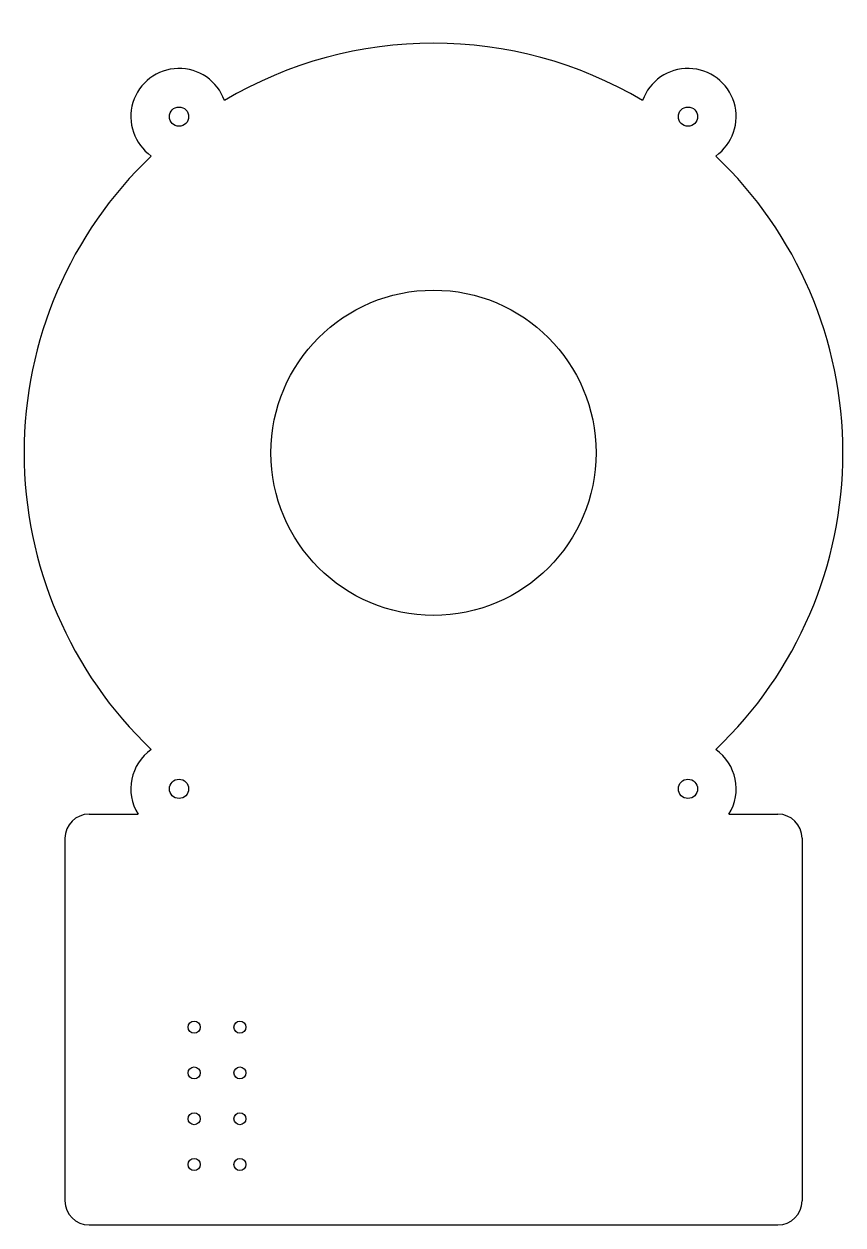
# Model space of a CAD drawing. Extents: x -17 to 17, y -32.1 to 17.8.
import ezdxf

# ---------------------------------------------------------------- set-up
doc = ezdxf.new("R2010")
doc.units = 0
doc.layers.get('0').update_dxf_attribs({"linetype": 'continuous'})

# ---------------------------------------------------------------- blocks, each defined once
blk = doc.blocks.new('SKETCH')
at = {"color": 7}
for p, q in [((-14.3, -15), (-12.267, -15)), ((12.267, -15), (14.3, -15)), ((-15.3, -16), (-15.3, -31.05)), ((15.3, -16), (15.3, -31.05)), ((-14.3, -32.05), (14.3, -32.05))]:
    blk.add_line(p, q, dxfattribs=at)
for centre, radius in [((-10.565, 13.95), 0.4), ((10.565, 13.95), 0.4), ((0, 0), 6.75), ((-10.565, -13.95), 0.4), ((10.565, -13.95), 0.4), ((-9.935, -23.84), 0.25), ((-8.035, -23.84), 0.25), ((-9.935, -25.74), 0.25), ((-8.035, -25.74), 0.25), ((-9.935, -27.64), 0.25), ((-8.035, -27.64), 0.25), ((-9.935, -29.54), 0.25), ((-8.035, -29.54), 0.25)]:
    blk.add_circle(centre, radius, dxfattribs=at)
for centre, radius, start, end in [((0, 0), 17, 59.2986, 120.7014), ((-10.565, 13.95), 2, 19.4896, -125.2128), ((10.565, 13.95), 2, -54.7872, 160.5104), ((0, 0), 17, 133.5753, -133.5753), ((0, 0), 17, -46.4247, 46.4247), ((-10.565, -13.95), 2, 125.2128, -148.3318), ((10.565, -13.95), 2, -31.6682, 54.7872), ((-14.3, -16), 1, 90, -180), ((14.3, -16), 1, 0, 90), ((-14.3, -31.05), 1, -180, -90), ((14.3, -31.05), 1, -90, 0)]:
    blk.add_arc(centre, radius, start, end, dxfattribs=at)

msp = doc.modelspace()

# ---------------------------------------------------------------- block references
at = {"color": 7}
msp.add_blockref('SKETCH', (0, 0), dxfattribs=at)

doc.saveas('drawing.dxf')
